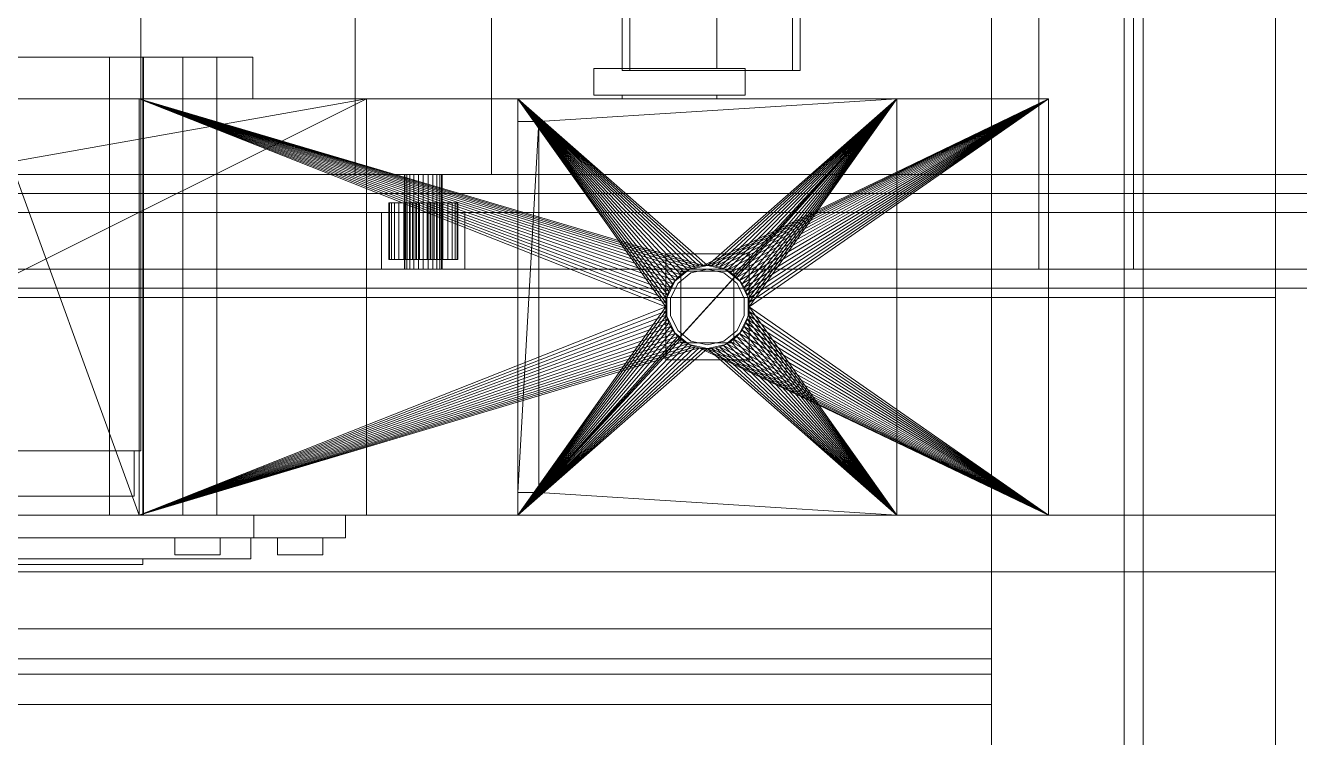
# Model space of a CAD drawing. Header units: millimetres. Extents: x -1970 to 34302, y -65268 to 6837.
# Drawn here: x 26168 to 26841, y -18548 to -18171 of the extents above; entities that cross this region are included whole.
import ezdxf

# ---------------------------------------------------------------- set-up
doc = ezdxf.new("R2010")
doc.units = ezdxf.units.MM
doc.layers.add('superior_briquetadora', color=7, linetype='Continuous', lineweight=0)
doc.layers.add('superior_C05', color=7, linetype='Continuous', lineweight=0)

msp = doc.modelspace()

# ---------------------------------------------------------------- linework, layer by layer
at = {"layer": 'superior_briquetadora'}
for p, q in [((26678.187, -19330), (26678.187, -17510)), ((26748.187, -19330), (26748.187, -17510)), ((26758.187, -17510), (26758.187, -19330)), ((26828.187, -17510), (26828.187, -19330)), ((26483.187, -17805), (26483.187, -18195)), ((26487.187, -17805), (26487.187, -18195)), ((26573.187, -17805), (26573.187, -18195)), ((26577.187, -17805), (26577.187, -18195)), ((26483.187, -17816), (26483.187, -18194)), ((26533.187, -17816), (26533.187, -18194)), ((26229.065, -18160), (26229.065, -18396)), ((26173.652, -18188), (26156.1, -18188)), ((26166.477, -18188), (26184.923, -18188)), ((26189.655, -18188), (26173.652, -18188)), ((26184.923, -18188), (26202.542, -18188)), ((26203.565, -18188), (26189.655, -18188)), ((26202.542, -18188), (26219.077, -18188)), ((26214.909, -18188), (26203.565, -18188)), ((26212.525, -18430), (26212.525, -18188)), ((26213.416, -18188), (26212.525, -18188)), ((26215.913, -18188), (26213.416, -18188)), ((26223.299, -18188), (26214.909, -18188)), ((26219.522, -18188), (26215.913, -18188)), ((26219.077, -18188), (26234.286, -18188)), ((26223.527, -18188), (26219.522, -18188)), ((26228.45, -18188), (26223.299, -18188)), ((26227.136, -18188), (26223.527, -18188)), ((26229.633, -18188), (26227.136, -18188)), ((26230.187, -18188), (26228.45, -18188)), ((26230.525, -18188), (26229.633, -18188)), ((26230.187, -18188), (26230.187, -18430)), ((26230.525, -18430), (26230.525, -18188)), ((26234.286, -18188), (26247.948, -18188)), ((26247.948, -18188), (26259.864, -18188)), ((26251.187, -18430), (26251.187, -18188)), ((26252.078, -18188), (26251.187, -18188)), ((26254.575, -18188), (26252.078, -18188)), ((26258.184, -18188), (26254.575, -18188)), ((26262.189, -18188), (26258.184, -18188)), ((26259.864, -18188), (26269.86, -18188)), ((26265.798, -18188), (26262.189, -18188)), ((26268.295, -18188), (26265.798, -18188)), ((26269.187, -18188), (26268.295, -18188)), ((26269.187, -18430), (26269.187, -18188)), ((26269.86, -18188), (26277.789, -18188)), ((26277.789, -18188), (26283.537, -18188)), ((26283.537, -18188), (26287.02, -18188)), ((26287.02, -18188), (26288.187, -18188)), ((26288.187, -18188), (26288.187, -18210)), ((26468.187, -18208), (26468.187, -18194)), ((26548.187, -18194), (26468.187, -18194)), ((26485.662, -18194), (26483.187, -18194)), ((26492.599, -18194), (26485.662, -18194)), ((26502.624, -18194), (26492.599, -18194)), ((26513.75, -18194), (26502.624, -18194)), ((26523.774, -18194), (26513.75, -18194)), ((26530.711, -18194), (26523.774, -18194)), ((26533.187, -18194), (26530.711, -18194)), ((26548.187, -18208), (26548.187, -18194)), ((26487.187, -18195), (26483.187, -18195)), ((26483.187, -18195), (26573.187, -18195)), ((26577.187, -18195), (26487.187, -18195)), ((26573.187, -18195), (26577.187, -18195)), ((24748.187, -18210), (26708.187, -18210)), ((26348.187, -18210), (25108.187, -18430)), ((26348.187, -18210), (25108.187, -18210)), ((26348.187, -18210), (25121.52, -18210)), ((26624.187, -18210), (25121.52, -18210)), ((26348.187, -18210), (25908.187, -18210)), ((26228.187, -18210), (25908.187, -18210)), ((26348.187, -18210), (25908.187, -18430)), ((25943.696, -18210), (26228.187, -18210)), ((25945.625, -18210), (26228.187, -18210)), ((25947.29, -18210), (26228.187, -18210)), ((25948.675, -18210), (26228.187, -18210)), ((25949.766, -18210), (26228.187, -18210)), ((26148.187, -18210), (26228.187, -18210)), ((26148.187, -18210), (26228.187, -18430)), ((26166.477, -18210), (26184.923, -18210)), ((26184.923, -18210), (26202.542, -18210)), ((26202.542, -18210), (26219.077, -18210)), ((26219.077, -18210), (26234.286, -18210)), ((26228.187, -18210), (26428.187, -18210)), ((26348.187, -18210), (26228.187, -18210)), ((26228.187, -18210), (26708.187, -18210)), ((26228.187, -18430), (26228.187, -18210)), ((26228.187, -18210), (26506.187, -18320)), ((26506.293, -18317.844), (26228.187, -18210)), ((26506.609, -18315.708), (26228.187, -18210)), ((26507.134, -18313.614), (26228.187, -18210)), ((26507.861, -18311.581), (26228.187, -18210)), ((26508.784, -18309.629), (26228.187, -18210)), ((26509.894, -18307.777), (26228.187, -18210)), ((26511.18, -18306.043), (26228.187, -18210)), ((26512.63, -18304.444), (26228.187, -18210)), ((26514.23, -18302.994), (26228.187, -18210)), ((26515.964, -18301.708), (26228.187, -18210)), ((26517.816, -18300.598), (26228.187, -18210)), ((26519.768, -18299.675), (26228.187, -18210)), ((26521.8, -18298.947), (26228.187, -18210)), ((26228.187, -18210), (26526.03, -18298.106)), ((26228.187, -18210), (26523.895, -18298.423)), ((26234.286, -18210), (26247.948, -18210)), ((26247.948, -18210), (26259.864, -18210)), ((26259.864, -18210), (26269.86, -18210)), ((26269.86, -18210), (26277.789, -18210)), ((26277.789, -18210), (26283.537, -18210)), ((26283.537, -18210), (26287.02, -18210)), ((26287.02, -18210), (26288.187, -18210)), ((26348.187, -18210), (26348.187, -18430)), ((26624.187, -18210), (26348.187, -18210)), ((26348.187, -18210), (26428.187, -18210)), ((26428.187, -18222), (26428.187, -18210)), ((26428.187, -18210), (26428.187, -18418)), ((26428.187, -18210), (26428.187, -18430)), ((26439.21, -18222), (26428.187, -18210)), ((26628.187, -18210), (26428.187, -18210)), ((26428.187, -18210), (26506.187, -18320)), ((26428.187, -18210), (26517.816, -18300.598)), ((26515.964, -18301.708), (26428.187, -18210)), ((26514.23, -18302.994), (26428.187, -18210)), ((26512.63, -18304.444), (26428.187, -18210)), ((26511.18, -18306.043), (26428.187, -18210)), ((26509.894, -18307.777), (26428.187, -18210)), ((26508.784, -18309.629), (26428.187, -18210)), ((26507.861, -18311.581), (26428.187, -18210)), ((26507.134, -18313.614), (26428.187, -18210)), ((26506.609, -18315.708), (26428.187, -18210)), ((26506.293, -18317.844), (26428.187, -18210)), ((26428.187, -18210), (26519.768, -18299.675)), ((26428.187, -18210), (26521.8, -18298.947)), ((26428.187, -18210), (26523.895, -18298.423)), ((26428.187, -18210), (26526.03, -18298.106)), ((26428.187, -18210), (26528.187, -18298)), ((26428.187, -18210), (26649.017, -18210)), ((26428.187, -18210), (26708.187, -18210)), ((26428.187, -18430), (26628.187, -18210)), ((26628.187, -18210), (26439.21, -18418)), ((26628.187, -18210), (26439.21, -18222)), ((26548.187, -18208), (26468.187, -18208)), ((26483.187, -18208), (26485.662, -18208)), ((26483.187, -18208), (26483.187, -18210)), ((26483.187, -18210), (26485.662, -18210)), ((26485.662, -18208), (26492.599, -18208)), ((26485.662, -18210), (26492.599, -18210)), ((26492.599, -18208), (26502.624, -18208)), ((26492.599, -18210), (26502.624, -18210)), ((26502.624, -18208), (26513.75, -18208)), ((26502.624, -18210), (26513.75, -18210)), ((26513.75, -18208), (26523.774, -18208)), ((26513.75, -18210), (26523.774, -18210)), ((26523.774, -18208), (26530.711, -18208)), ((26523.774, -18210), (26530.711, -18210)), ((26708.187, -18210), (26526.03, -18298.106)), ((26528.187, -18298), (26628.187, -18210)), ((26708.187, -18210), (26528.187, -18298)), ((26530.343, -18298.106), (26628.187, -18210)), ((26708.187, -18210), (26530.343, -18298.106)), ((26530.711, -18208), (26533.187, -18208)), ((26530.711, -18210), (26533.187, -18210)), ((26532.479, -18298.423), (26628.187, -18210)), ((26708.187, -18210), (26532.479, -18298.423)), ((26533.187, -18208), (26533.187, -18210)), ((26534.573, -18298.947), (26628.187, -18210)), ((26708.187, -18210), (26534.573, -18298.947)), ((26536.606, -18299.675), (26628.187, -18210)), ((26708.187, -18210), (26536.606, -18299.675)), ((26538.557, -18300.598), (26628.187, -18210)), ((26708.187, -18210), (26538.557, -18300.598)), ((26540.409, -18301.708), (26628.187, -18210)), ((26708.187, -18210), (26540.409, -18301.708)), ((26542.143, -18302.994), (26628.187, -18210)), ((26708.187, -18210), (26542.143, -18302.994)), ((26543.743, -18304.444), (26628.187, -18210)), ((26708.187, -18210), (26543.743, -18304.444)), ((26545.193, -18306.043), (26628.187, -18210)), ((26708.187, -18210), (26545.193, -18306.043)), ((26546.479, -18307.777), (26628.187, -18210)), ((26708.187, -18210), (26546.479, -18307.777)), ((26547.589, -18309.629), (26628.187, -18210)), ((26708.187, -18210), (26547.589, -18309.629)), ((26548.512, -18311.581), (26628.187, -18210)), ((26708.187, -18210), (26548.512, -18311.581)), ((26549.239, -18313.614), (26628.187, -18210)), ((26708.187, -18210), (26549.239, -18313.614)), ((26549.764, -18315.708), (26628.187, -18210)), ((26708.187, -18210), (26549.764, -18315.708)), ((26550.081, -18317.844), (26628.187, -18210)), ((26708.187, -18210), (26550.081, -18317.844)), ((26628.187, -18210), (26550.187, -18320)), ((26708.187, -18210), (26550.187, -18320)), ((26649.017, -18210), (26624.187, -18210)), ((26628.187, -18430), (26628.187, -18210)), ((26628.187, -18210), (26691.281, -18210)), ((26628.187, -18210), (26697.792, -18210)), ((26628.187, -18210), (26698.775, -18210)), ((26708.187, -18210), (26628.187, -18210)), ((26691.281, -18210), (26649.017, -18210)), ((26697.792, -18210), (26691.281, -18210)), ((26698.775, -18210), (26697.792, -18210)), ((26708.187, -18210), (26698.775, -18210)), ((26708.187, -18223.45), (26708.187, -18210)), ((26708.187, -18210), (26708.187, -18430)), ((26428.187, -18418), (26428.187, -18222)), ((26428.187, -18222), (26439.21, -18222)), ((26439.21, -18222), (26428.187, -18418)), ((26439.21, -18222), (26439.21, -18418)), ((26708.187, -18430), (26708.187, -18223.45)), ((26550.187, -18292), (26506.187, -18292)), ((26506.187, -18292), (26506.187, -18348)), ((26550.187, -18348), (26550.187, -18292)), ((26518.641, -18300.179), (26510.986, -18306.283)), ((26519.509, -18301.981), (26512.55, -18307.53)), ((26514.187, -18301), (26514.187, -18339)), ((26542.187, -18301), (26514.187, -18301)), ((26515.964, -18301.708), (26514.23, -18302.994)), ((26517.816, -18300.598), (26515.964, -18301.708)), ((26519.768, -18299.675), (26517.816, -18300.598)), ((26528.187, -18298), (26518.641, -18300.179)), ((26528.187, -18300), (26519.509, -18301.981)), ((26521.8, -18298.947), (26519.768, -18299.675)), ((26523.895, -18298.423), (26521.8, -18298.947)), ((26526.03, -18298.106), (26523.895, -18298.423)), ((26528.187, -18298), (26526.03, -18298.106)), ((26537.732, -18300.179), (26528.187, -18298)), ((26530.343, -18298.106), (26528.187, -18298)), ((26536.864, -18301.981), (26528.187, -18300)), ((26532.479, -18298.423), (26530.343, -18298.106)), ((26534.573, -18298.947), (26532.479, -18298.423)), ((26536.606, -18299.675), (26534.573, -18298.947)), ((26538.557, -18300.598), (26536.606, -18299.675)), ((26543.823, -18307.53), (26536.864, -18301.981)), ((26545.387, -18306.283), (26537.732, -18300.179)), ((26540.409, -18301.708), (26538.557, -18300.598)), ((26542.143, -18302.994), (26540.409, -18301.708)), ((26542.187, -18339), (26542.187, -18301)), ((26510.986, -18306.283), (26506.738, -18315.105)), ((26512.55, -18307.53), (26508.688, -18315.55)), ((26509.894, -18307.777), (26508.784, -18309.629)), ((26511.18, -18306.043), (26509.894, -18307.777)), ((26512.63, -18304.444), (26511.18, -18306.043)), ((26514.23, -18302.994), (26512.63, -18304.444)), ((26543.743, -18304.444), (26542.143, -18302.994)), ((26545.193, -18306.043), (26543.743, -18304.444)), ((26547.685, -18315.55), (26543.823, -18307.53)), ((26546.479, -18307.777), (26545.193, -18306.043)), ((26549.635, -18315.105), (26545.387, -18306.283)), ((26547.589, -18309.629), (26546.479, -18307.777)), ((24628.187, -18315), (26828.187, -18315)), ((26507.134, -18313.614), (26506.609, -18315.708)), ((26506.738, -18315.105), (26506.738, -18324.895)), ((26507.861, -18311.581), (26507.134, -18313.614)), ((26508.784, -18309.629), (26507.861, -18311.581)), ((26508.688, -18315.55), (26508.688, -18324.45)), ((26548.512, -18311.581), (26547.589, -18309.629)), ((26547.685, -18324.45), (26547.685, -18315.55)), ((26549.239, -18313.614), (26548.512, -18311.581)), ((26549.764, -18315.708), (26549.239, -18313.614)), ((26549.635, -18324.895), (26549.635, -18315.105)), ((26678.187, -18430), (26678.187, -18315)), ((26678.187, -18315), (26828.187, -18315)), ((26828.187, -18315), (26828.187, -18430)), ((26506.187, -18320), (26228.187, -18430)), ((26506.293, -18322.156), (26228.187, -18430)), ((26428.187, -18430), (26506.187, -18320)), ((26428.187, -18430), (26506.293, -18322.156)), ((26506.293, -18317.844), (26506.187, -18320)), ((26506.187, -18320), (26506.293, -18322.156)), ((26506.609, -18315.708), (26506.293, -18317.844)), ((26506.293, -18322.156), (26506.609, -18324.292)), ((26550.081, -18317.844), (26549.764, -18315.708)), ((26549.764, -18324.292), (26550.081, -18322.156)), ((26550.187, -18320), (26550.081, -18317.844)), ((26550.187, -18320), (26550.081, -18322.156)), ((26550.081, -18322.156), (26628.187, -18430)), ((26708.187, -18430), (26550.081, -18322.156)), ((26550.187, -18320), (26628.187, -18430)), ((26550.187, -18320), (26708.187, -18430)), ((26506.609, -18324.292), (26228.187, -18430)), ((26507.134, -18326.386), (26228.187, -18430)), ((26507.861, -18328.419), (26228.187, -18430)), ((26428.187, -18430), (26506.609, -18324.292)), ((26428.187, -18430), (26507.134, -18326.386)), ((26428.187, -18430), (26507.861, -18328.419)), ((26506.609, -18324.292), (26507.134, -18326.386)), ((26506.738, -18324.895), (26510.986, -18333.717)), ((26507.134, -18326.386), (26507.861, -18328.419)), ((26507.861, -18328.419), (26508.784, -18330.371)), ((26508.688, -18324.45), (26512.55, -18332.47)), ((26543.823, -18332.47), (26547.685, -18324.45)), ((26545.387, -18333.717), (26549.635, -18324.895)), ((26548.512, -18328.419), (26547.589, -18330.371)), ((26548.512, -18328.419), (26549.239, -18326.386)), ((26548.512, -18328.419), (26628.187, -18430)), ((26708.187, -18430), (26548.512, -18328.419)), ((26549.764, -18324.292), (26549.239, -18326.386)), ((26549.239, -18326.386), (26628.187, -18430)), ((26708.187, -18430), (26549.239, -18326.386)), ((26549.764, -18324.292), (26628.187, -18430)), ((26708.187, -18430), (26549.764, -18324.292)), ((26508.784, -18330.371), (26228.187, -18430)), ((26509.894, -18332.223), (26228.187, -18430)), ((26511.18, -18333.957), (26228.187, -18430)), ((26512.63, -18335.556), (26228.187, -18430)), ((26428.187, -18430), (26508.784, -18330.371)), ((26428.187, -18430), (26509.894, -18332.223)), ((26428.187, -18430), (26511.18, -18333.957)), ((26512.63, -18335.556), (26428.187, -18430)), ((26508.784, -18330.371), (26509.894, -18332.223)), ((26509.894, -18332.223), (26511.18, -18333.957)), ((26510.986, -18333.717), (26518.641, -18339.821)), ((26511.18, -18333.957), (26512.63, -18335.556)), ((26512.55, -18332.47), (26519.509, -18338.019)), ((26512.63, -18335.556), (26514.23, -18337.006)), ((26536.864, -18338.019), (26543.823, -18332.47)), ((26537.732, -18339.821), (26545.387, -18333.717)), ((26542.143, -18337.006), (26543.743, -18335.556)), ((26545.193, -18333.957), (26543.743, -18335.556)), ((26543.743, -18335.556), (26628.187, -18430)), ((26708.187, -18430), (26543.743, -18335.556)), ((26545.193, -18333.957), (26546.479, -18332.223)), ((26545.193, -18333.957), (26628.187, -18430)), ((26708.187, -18430), (26545.193, -18333.957)), ((26546.479, -18332.223), (26547.589, -18330.371)), ((26546.479, -18332.223), (26628.187, -18430)), ((26708.187, -18430), (26546.479, -18332.223)), ((26547.589, -18330.371), (26628.187, -18430)), ((26708.187, -18430), (26547.589, -18330.371)), ((26514.23, -18337.006), (26228.187, -18430)), ((26515.964, -18338.292), (26228.187, -18430)), ((26517.816, -18339.402), (26228.187, -18430)), ((26519.768, -18340.325), (26228.187, -18430)), ((26521.8, -18341.053), (26228.187, -18430)), ((26523.895, -18341.577), (26228.187, -18430)), ((26514.23, -18337.006), (26428.187, -18430)), ((26515.964, -18338.292), (26428.187, -18430)), ((26517.816, -18339.402), (26428.187, -18430)), ((26519.768, -18340.325), (26428.187, -18430)), ((26521.8, -18341.053), (26428.187, -18430)), ((26523.895, -18341.577), (26428.187, -18430)), ((26526.03, -18341.894), (26428.187, -18430)), ((26528.187, -18342), (26428.187, -18430)), ((26514.187, -18339), (26542.187, -18339)), ((26514.23, -18337.006), (26515.964, -18338.292)), ((26515.964, -18338.292), (26517.816, -18339.402)), ((26517.816, -18339.402), (26519.768, -18340.325)), ((26518.641, -18339.821), (26528.187, -18342)), ((26519.509, -18338.019), (26528.187, -18340)), ((26519.768, -18340.325), (26521.8, -18341.053)), ((26521.8, -18341.053), (26523.895, -18341.577)), ((26523.895, -18341.577), (26526.03, -18341.894)), ((26523.895, -18341.577), (26708.187, -18430)), ((26526.03, -18341.894), (26528.187, -18342)), ((26526.03, -18341.894), (26708.187, -18430)), ((26528.187, -18340), (26536.864, -18338.019)), ((26528.187, -18342), (26537.732, -18339.821)), ((26528.187, -18342), (26530.343, -18341.894)), ((26528.187, -18342), (26628.187, -18430)), ((26528.187, -18342), (26708.187, -18430)), ((26530.343, -18341.894), (26532.479, -18341.577)), ((26530.343, -18341.894), (26628.187, -18430)), ((26530.343, -18341.894), (26708.187, -18430)), ((26532.479, -18341.577), (26534.573, -18341.053)), ((26532.479, -18341.577), (26628.187, -18430)), ((26532.479, -18341.577), (26708.187, -18430)), ((26534.573, -18341.053), (26536.606, -18340.325)), ((26534.573, -18341.053), (26628.187, -18430)), ((26534.573, -18341.053), (26708.187, -18430)), ((26536.606, -18340.325), (26538.557, -18339.402)), ((26536.606, -18340.325), (26628.187, -18430)), ((26536.606, -18340.325), (26708.187, -18430)), ((26540.409, -18338.292), (26538.557, -18339.402)), ((26538.557, -18339.402), (26628.187, -18430)), ((26538.557, -18339.402), (26708.187, -18430)), ((26542.143, -18337.006), (26540.409, -18338.292)), ((26540.409, -18338.292), (26628.187, -18430)), ((26540.409, -18338.292), (26708.187, -18430)), ((26542.143, -18337.006), (26628.187, -18430)), ((26542.143, -18337.006), (26708.187, -18430)), ((26506.187, -18348), (26550.187, -18348)), ((26151.877, -18396), (26169.873, -18396)), ((26152.728, -18396), (26171.37, -18396)), ((26178.312, -18396), (26161.033, -18396)), ((26180.111, -18396), (26162.212, -18396)), ((26169.873, -18396), (26186.267, -18396)), ((26171.37, -18396), (26188.352, -18396)), ((26193.664, -18396), (26178.312, -18396)), ((26196.014, -18396), (26180.111, -18396)), ((26186.267, -18396), (26200.429, -18396)), ((26188.352, -18396), (26203.023, -18396)), ((26206.499, -18396), (26193.664, -18396)), ((26209.311, -18396), (26196.014, -18396)), ((26200.429, -18396), (26211.815, -18396)), ((26203.023, -18396), (26214.817, -18396)), ((26216.326, -18396), (26206.499, -18396)), ((26219.489, -18396), (26209.311, -18396)), ((26211.815, -18396), (26219.987, -18396)), ((26214.817, -18396), (26223.283, -18396)), ((26222.765, -18396), (26216.326, -18396)), ((26226.16, -18396), (26219.489, -18396)), ((26219.987, -18396), (26224.631, -18396)), ((26225.569, -18396), (26222.765, -18396)), ((26223.283, -18396), (26228.093, -18396)), ((26224.631, -18396), (26225.569, -18396)), ((26225.569, -18396), (26225.569, -18420)), ((26229.065, -18396), (26226.16, -18396)), ((26228.093, -18396), (26229.065, -18396)), ((26151.877, -18420), (26169.873, -18420)), ((26178.312, -18420), (26161.033, -18420)), ((26169.873, -18420), (26186.267, -18420)), ((26193.664, -18420), (26178.312, -18420)), ((26186.267, -18420), (26200.429, -18420)), ((26206.499, -18420), (26193.664, -18420)), ((26200.429, -18420), (26211.815, -18420)), ((26216.326, -18420), (26206.499, -18420)), ((26211.815, -18420), (26219.987, -18420)), ((26222.765, -18420), (26216.326, -18420)), ((26219.987, -18420), (26224.631, -18420)), ((26225.569, -18420), (26222.765, -18420)), ((26224.631, -18420), (26225.569, -18420)), ((26428.187, -18418), (26428.187, -18430)), ((26439.21, -18418), (26428.187, -18430)), ((26439.21, -18418), (26428.187, -18418)), ((26628.187, -18430), (26439.21, -18418)), ((26828.187, -18430), (24628.187, -18430)), ((26708.187, -18430), (24748.187, -18430)), ((24832.187, -18430), (26334.853, -18430)), ((25108.187, -18430), (26348.187, -18430)), ((25108.187, -18430), (26334.853, -18430)), ((25908.187, -18430), (26348.187, -18430)), ((26228.187, -18430), (25908.187, -18430)), ((26228.187, -18430), (25943.696, -18430)), ((26228.187, -18430), (25945.625, -18430)), ((26228.187, -18430), (25947.29, -18430)), ((26228.187, -18430), (25948.675, -18430)), ((25949.766, -18430), (26228.187, -18430)), ((26228.187, -18430), (26148.187, -18430)), ((26173.652, -18430), (26156.1, -18430)), ((26157.93, -18430), (26177.46, -18430)), ((26185.101, -18430), (26166.597, -18430)), ((26189.655, -18430), (26173.652, -18430)), ((26177.46, -18430), (26196.544, -18430)), ((26202.775, -18430), (26185.101, -18430)), ((26203.565, -18430), (26189.655, -18430)), ((26196.544, -18430), (26215.008, -18430)), ((26219.361, -18430), (26202.775, -18430)), ((26214.909, -18430), (26203.565, -18430)), ((26213.416, -18430), (26212.525, -18430)), ((26215.913, -18430), (26213.416, -18430)), ((26223.299, -18430), (26214.909, -18430)), ((26215.008, -18430), (26232.687, -18430)), ((26219.522, -18430), (26215.913, -18430)), ((26234.618, -18430), (26219.361, -18430)), ((26223.527, -18430), (26219.522, -18430)), ((26228.45, -18430), (26223.299, -18430)), ((26227.136, -18430), (26223.527, -18430)), ((26229.633, -18430), (26227.136, -18430)), ((26228.187, -18430), (26428.187, -18430)), ((26708.187, -18430), (26228.187, -18430)), ((26228.187, -18430), (26348.187, -18430)), ((26230.187, -18430), (26228.45, -18430)), ((26230.525, -18430), (26229.633, -18430)), ((26232.687, -18430), (26249.418, -18430)), ((26248.323, -18430), (26234.618, -18430)), ((26260.275, -18430), (26248.323, -18430)), ((26249.418, -18430), (26265.052, -18430)), ((26252.078, -18430), (26251.187, -18430)), ((26254.575, -18430), (26252.078, -18430)), ((26258.184, -18430), (26254.575, -18430)), ((26262.189, -18430), (26258.184, -18430)), ((26270.302, -18430), (26260.275, -18430)), ((26265.798, -18430), (26262.189, -18430)), ((26265.052, -18430), (26279.447, -18430)), ((26268.295, -18430), (26265.798, -18430)), ((26269.187, -18430), (26268.295, -18430)), ((26278.257, -18430), (26270.302, -18430)), ((26284.023, -18430), (26278.257, -18430)), ((26279.447, -18430), (26292.472, -18430)), ((26287.516, -18430), (26284.023, -18430)), ((26288.687, -18430), (26287.516, -18430)), ((26288.687, -18430), (26288.687, -18442)), ((26292.472, -18430), (26304.009, -18430)), ((26304.009, -18430), (26313.953, -18430)), ((26313.953, -18430), (26322.215, -18430)), ((26322.215, -18430), (26328.721, -18430)), ((26328.721, -18430), (26333.41, -18430)), ((26333.41, -18430), (26336.24, -18430)), ((26334.853, -18430), (26624.187, -18430)), ((26336.24, -18430), (26337.187, -18430)), ((26337.187, -18430), (26337.187, -18442)), ((26348.187, -18430), (26624.187, -18430)), ((26428.187, -18430), (26348.187, -18430)), ((26428.187, -18430), (26628.187, -18430)), ((26428.187, -18430), (26649.017, -18430)), ((26708.187, -18430), (26428.187, -18430)), ((26624.187, -18430), (26649.017, -18430)), ((26628.187, -18430), (26691.281, -18430)), ((26697.792, -18430), (26628.187, -18430)), ((26698.775, -18430), (26628.187, -18430)), ((26708.187, -18430), (26628.187, -18430)), ((26649.017, -18430), (26691.281, -18430)), ((26828.187, -18430), (26678.187, -18430)), ((26691.281, -18430), (26697.792, -18430)), ((26697.792, -18430), (26698.775, -18430)), ((26698.775, -18430), (26708.187, -18430)), ((26157.93, -18442), (26177.46, -18442)), ((26157.98, -18442), (26177.32, -18442)), ((26185.101, -18442), (26166.597, -18442)), ((26177.32, -18442), (26195.885, -18442)), ((26177.46, -18442), (26196.544, -18442)), ((26202.775, -18442), (26185.101, -18442)), ((26195.885, -18442), (26213.383, -18442)), ((26196.544, -18442), (26215.008, -18442)), ((26219.361, -18442), (26202.775, -18442)), ((26213.383, -18442), (26229.537, -18442)), ((26215.008, -18442), (26232.687, -18442)), ((26234.618, -18442), (26219.361, -18442)), ((26229.537, -18442), (26244.093, -18442)), ((26232.687, -18442), (26249.418, -18442)), ((26248.323, -18442), (26234.618, -18442)), ((26244.093, -18442), (26256.82, -18442)), ((26248.19, -18442), (26247.001, -18442)), ((26247.001, -18442), (26247.001, -18451)), ((26251.519, -18442), (26248.19, -18442)), ((26260.275, -18442), (26248.323, -18442)), ((26249.418, -18442), (26265.052, -18442)), ((26256.331, -18442), (26251.519, -18442)), ((26261.672, -18442), (26256.331, -18442)), ((26256.82, -18442), (26267.519, -18442)), ((26270.302, -18442), (26260.275, -18442)), ((26266.483, -18442), (26261.672, -18442)), ((26265.052, -18442), (26279.447, -18442)), ((26269.813, -18442), (26266.483, -18442)), ((26267.519, -18442), (26276.021, -18442)), ((26271.001, -18442), (26269.813, -18442)), ((26278.257, -18442), (26270.302, -18442)), ((26271.001, -18442), (26271.001, -18451)), ((26276.021, -18442), (26282.191, -18442)), ((26284.023, -18442), (26278.257, -18442)), ((26279.447, -18442), (26292.472, -18442)), ((26282.191, -18442), (26285.933, -18442)), ((26287.516, -18442), (26284.023, -18442)), ((26285.933, -18442), (26287.187, -18442)), ((26287.187, -18442), (26287.187, -18453)), ((26288.687, -18442), (26287.516, -18442)), ((26292.472, -18442), (26304.009, -18442)), ((26302.375, -18442), (26301.187, -18442)), ((26301.187, -18442), (26301.187, -18451)), ((26305.705, -18442), (26302.375, -18442)), ((26304.009, -18442), (26313.953, -18442)), ((26310.516, -18442), (26305.705, -18442)), ((26315.857, -18442), (26310.516, -18442)), ((26313.953, -18442), (26322.215, -18442)), ((26320.668, -18442), (26315.857, -18442)), ((26323.998, -18442), (26320.668, -18442)), ((26322.215, -18442), (26328.721, -18442)), ((26325.187, -18442), (26323.998, -18442)), ((26325.187, -18442), (26325.187, -18451)), ((26328.721, -18442), (26333.41, -18442)), ((26333.41, -18442), (26336.24, -18442)), ((26336.24, -18442), (26337.187, -18442)), ((26156.1, -18453), (26173.652, -18453)), ((26156.1, -18456), (26173.652, -18456)), ((26157.98, -18453), (26177.32, -18453)), ((26173.652, -18453), (26189.655, -18453)), ((26173.652, -18456), (26189.655, -18456)), ((26177.32, -18453), (26195.885, -18453)), ((26189.655, -18453), (26203.565, -18453)), ((26189.655, -18456), (26203.565, -18456)), ((26195.885, -18453), (26213.383, -18453)), ((26203.565, -18453), (26214.909, -18453)), ((26203.565, -18456), (26214.909, -18456)), ((26213.383, -18453), (26229.537, -18453)), ((26214.909, -18453), (26223.299, -18453)), ((26214.909, -18456), (26223.299, -18456)), ((26223.299, -18453), (26228.45, -18453)), ((26223.299, -18456), (26228.45, -18456)), ((26228.45, -18453), (26230.187, -18453)), ((26228.45, -18456), (26230.187, -18456)), ((26229.537, -18453), (26244.093, -18453)), ((26230.187, -18453), (26230.187, -18456)), ((26244.093, -18453), (26256.82, -18453)), ((26247.001, -18451), (26248.19, -18451)), ((26248.19, -18451), (26251.519, -18451)), ((26251.519, -18451), (26256.331, -18451)), ((26256.331, -18451), (26261.672, -18451)), ((26256.82, -18453), (26267.519, -18453)), ((26261.672, -18451), (26266.483, -18451)), ((26266.483, -18451), (26269.813, -18451)), ((26267.519, -18453), (26276.021, -18453)), ((26269.813, -18451), (26271.001, -18451)), ((26276.021, -18453), (26282.191, -18453)), ((26282.191, -18453), (26285.933, -18453)), ((26285.933, -18453), (26287.187, -18453)), ((26301.187, -18451), (26302.375, -18451)), ((26302.375, -18451), (26305.705, -18451)), ((26305.705, -18451), (26310.516, -18451)), ((26310.516, -18451), (26315.857, -18451)), ((26315.857, -18451), (26320.668, -18451)), ((26320.668, -18451), (26323.998, -18451)), ((26323.998, -18451), (26325.187, -18451)), ((24628.187, -18460), (26828.187, -18460)), ((26828.187, -18460), (26828.187, -19480)), ((24778.187, -18490), (26678.187, -18490)), ((26678.187, -18490), (26678.187, -18530)), ((24778.187, -18506), (26678.187, -18506)), ((26678.187, -18506), (26678.187, -18514)), ((26678.187, -18514), (24778.187, -18514)), ((26678.187, -18530), (24778.187, -18530))]:
    msp.add_line(p, q, dxfattribs=at)
at = {"layer": 'superior_C05'}
for p, q in [((26703.187, -18300), (26703.187, -17700)), ((26753.187, -17700), (26753.187, -18300)), ((26342.187, -17750), (26342.187, -18250)), ((26414.187, -17750), (26414.187, -18250)), ((26703.187, -18250), (26703.187, -17750)), ((26753.187, -17750), (26753.187, -18250)), ((25128.187, -18250), (27628.187, -18250)), ((27538.187, -18250), (25218.187, -18250)), ((26342.187, -18250), (26345.752, -18250)), ((26345.752, -18250), (26355.741, -18250)), ((26355.741, -18250), (26370.176, -18250)), ((26368.527, -18250), (26368.187, -18250)), ((26368.187, -18250), (26368.187, -18300)), ((26369.526, -18250), (26368.527, -18250)), ((26368.527, -18250), (26368.527, -18300)), ((26371.116, -18250), (26369.526, -18250)), ((26369.526, -18250), (26369.526, -18300)), ((26370.176, -18250), (26386.197, -18250)), ((26373.187, -18250), (26371.116, -18250)), ((26371.116, -18250), (26371.116, -18300)), ((26375.598, -18250), (26373.187, -18250)), ((26373.187, -18250), (26373.187, -18300)), ((26378.187, -18250), (26375.598, -18250)), ((26375.598, -18250), (26375.598, -18300)), ((26380.775, -18250), (26378.187, -18250)), ((26378.187, -18250), (26378.187, -18300)), ((26383.187, -18250), (26380.775, -18250)), ((26380.775, -18250), (26380.775, -18300)), ((26385.258, -18250), (26383.187, -18250)), ((26383.187, -18250), (26383.187, -18300)), ((26386.847, -18250), (26385.258, -18250)), ((26385.258, -18250), (26385.258, -18300)), ((26386.197, -18250), (26400.632, -18250)), ((26387.846, -18250), (26386.847, -18250)), ((26386.847, -18250), (26386.847, -18300)), ((26387.846, -18250), (26388.187, -18250)), ((26387.846, -18250), (26387.846, -18300)), ((26388.187, -18300), (26388.187, -18250)), ((26400.632, -18250), (26410.621, -18250)), ((26410.621, -18250), (26414.187, -18250)), ((26753.187, -18250), (26703.187, -18250)), ((25203.187, -18260), (27183.187, -18260)), ((26360.287, -18265), (26359.937, -18265)), ((26359.937, -18265), (26367.937, -18265)), ((26359.937, -18295), (26359.937, -18265)), ((26361.326, -18265), (26360.287, -18265)), ((26360.287, -18265), (26368.134, -18265)), ((26360.287, -18295), (26360.287, -18265)), ((26363.012, -18265), (26361.326, -18265)), ((26361.326, -18265), (26368.717, -18265)), ((26361.326, -18295), (26361.326, -18265)), ((26365.282, -18265), (26363.012, -18265)), ((26363.012, -18265), (26369.664, -18265)), ((26363.012, -18295), (26363.012, -18265)), ((26368.047, -18265), (26365.282, -18265)), ((26365.282, -18265), (26370.939, -18265)), ((26365.282, -18295), (26365.282, -18265)), ((26367.937, -18265), (26368.134, -18265)), ((26367.937, -18265), (26367.937, -18295)), ((26371.203, -18265), (26368.047, -18265)), ((26368.047, -18265), (26372.492, -18265)), ((26368.047, -18295), (26368.047, -18265)), ((26368.134, -18265), (26368.717, -18265)), ((26368.134, -18265), (26368.134, -18295)), ((26368.717, -18265), (26369.664, -18265)), ((26368.717, -18265), (26368.717, -18295)), ((26369.664, -18265), (26370.939, -18265)), ((26369.664, -18265), (26369.664, -18295)), ((26370.939, -18265), (26372.492, -18265)), ((26370.939, -18265), (26370.939, -18295)), ((26374.626, -18265), (26371.203, -18265)), ((26371.203, -18265), (26374.264, -18265)), ((26371.203, -18295), (26371.203, -18265)), ((26372.492, -18265), (26374.264, -18265)), ((26372.492, -18265), (26372.492, -18295)), ((26374.264, -18265), (26376.187, -18265)), ((26374.264, -18265), (26374.264, -18295)), ((26378.187, -18265), (26374.626, -18265)), ((26374.626, -18265), (26376.187, -18265)), ((26374.626, -18295), (26374.626, -18265)), ((26376.187, -18265), (26378.187, -18265)), ((26376.187, -18265), (26376.187, -18295)), ((26381.747, -18265), (26378.187, -18265)), ((26378.187, -18265), (26380.186, -18265)), ((26378.187, -18265), (26378.187, -18295)), ((26381.747, -18265), (26380.186, -18265)), ((26380.186, -18265), (26382.109, -18265)), ((26380.186, -18265), (26380.186, -18295)), ((26385.171, -18265), (26381.747, -18265)), ((26381.747, -18295), (26381.747, -18265)), ((26385.171, -18265), (26382.109, -18265)), ((26382.109, -18265), (26383.881, -18265)), ((26382.109, -18265), (26382.109, -18295)), ((26388.326, -18265), (26383.881, -18265)), ((26383.881, -18265), (26385.434, -18265)), ((26383.881, -18265), (26383.881, -18295)), ((26388.326, -18265), (26385.171, -18265)), ((26385.171, -18295), (26385.171, -18265)), ((26391.091, -18265), (26385.434, -18265)), ((26385.434, -18265), (26386.709, -18265)), ((26385.434, -18265), (26385.434, -18295)), ((26393.361, -18265), (26386.709, -18265)), ((26386.709, -18265), (26387.656, -18265)), ((26386.709, -18265), (26386.709, -18295)), ((26395.047, -18265), (26387.656, -18265)), ((26387.656, -18265), (26388.24, -18265)), ((26387.656, -18265), (26387.656, -18295)), ((26396.086, -18265), (26388.24, -18265)), ((26388.24, -18265), (26388.437, -18265)), ((26388.24, -18265), (26388.24, -18295)), ((26391.091, -18265), (26388.326, -18265)), ((26388.326, -18295), (26388.326, -18265)), ((26388.437, -18265), (26396.437, -18265)), ((26388.437, -18295), (26388.437, -18265)), ((26393.361, -18265), (26391.091, -18265)), ((26391.091, -18295), (26391.091, -18265)), ((26395.047, -18265), (26393.361, -18265)), ((26393.361, -18295), (26393.361, -18265)), ((26396.086, -18265), (26395.047, -18265)), ((26395.047, -18295), (26395.047, -18265)), ((26396.437, -18265), (26396.086, -18265)), ((26396.086, -18295), (26396.086, -18265)), ((26396.437, -18265), (26396.437, -18295)), ((25038.187, -18270), (27328.187, -18270)), ((26356.187, -18300), (26356.187, -18270)), ((26356.187, -18270), (26400.187, -18270)), ((26400.187, -18270), (26400.187, -18300)), ((26708.187, -18300), (26708.187, -18270)), ((26708.187, -18270), (26748.187, -18270)), ((26748.187, -18270), (26748.187, -18300)), ((26367.937, -18295), (26359.937, -18295)), ((26359.937, -18295), (26360.287, -18295)), ((26368.134, -18295), (26360.287, -18295)), ((26360.287, -18295), (26361.326, -18295)), ((26368.717, -18295), (26361.326, -18295)), ((26361.326, -18295), (26363.012, -18295)), ((26369.664, -18295), (26363.012, -18295)), ((26363.012, -18295), (26365.282, -18295)), ((26370.939, -18295), (26365.282, -18295)), ((26365.282, -18295), (26368.047, -18295)), ((26368.134, -18295), (26367.937, -18295)), ((26372.492, -18295), (26368.047, -18295)), ((26368.047, -18295), (26371.203, -18295)), ((26368.717, -18295), (26368.134, -18295)), ((26369.664, -18295), (26368.717, -18295)), ((26370.939, -18295), (26369.664, -18295)), ((26372.492, -18295), (26370.939, -18295)), ((26374.264, -18295), (26371.203, -18295)), ((26371.203, -18295), (26374.626, -18295)), ((26374.264, -18295), (26372.492, -18295)), ((26376.187, -18295), (26374.264, -18295)), ((26376.187, -18295), (26374.626, -18295)), ((26374.626, -18295), (26378.187, -18295)), ((26378.187, -18295), (26376.187, -18295)), ((26380.186, -18295), (26378.187, -18295)), ((26378.187, -18295), (26381.747, -18295)), ((26382.109, -18295), (26380.186, -18295)), ((26380.186, -18295), (26381.747, -18295)), ((26381.747, -18295), (26385.171, -18295)), ((26383.881, -18295), (26382.109, -18295)), ((26382.109, -18295), (26385.171, -18295)), ((26385.434, -18295), (26383.881, -18295)), ((26383.881, -18295), (26388.326, -18295)), ((26385.171, -18295), (26388.326, -18295)), ((26386.709, -18295), (26385.434, -18295)), ((26385.434, -18295), (26391.091, -18295)), ((26387.656, -18295), (26386.709, -18295)), ((26386.709, -18295), (26393.361, -18295)), ((26388.24, -18295), (26387.656, -18295)), ((26387.656, -18295), (26395.047, -18295)), ((26388.437, -18295), (26388.24, -18295)), ((26388.24, -18295), (26396.086, -18295)), ((26388.326, -18295), (26391.091, -18295)), ((26396.437, -18295), (26388.437, -18295)), ((26391.091, -18295), (26393.361, -18295)), ((26393.361, -18295), (26395.047, -18295)), ((26395.047, -18295), (26396.086, -18295)), ((26396.086, -18295), (26396.437, -18295)), ((27328.187, -18300), (25038.187, -18300)), ((26400.187, -18300), (26356.187, -18300)), ((26368.527, -18300), (26368.187, -18300)), ((26369.526, -18300), (26368.527, -18300)), ((26371.116, -18300), (26369.526, -18300)), ((26373.187, -18300), (26371.116, -18300)), ((26375.598, -18300), (26373.187, -18300)), ((26378.187, -18300), (26375.598, -18300)), ((26380.775, -18300), (26378.187, -18300)), ((26383.187, -18300), (26380.775, -18300)), ((26385.258, -18300), (26383.187, -18300)), ((26386.847, -18300), (26385.258, -18300)), ((26387.846, -18300), (26386.847, -18300)), ((26388.187, -18300), (26387.846, -18300)), ((26753.187, -18300), (26703.187, -18300)), ((26748.187, -18300), (26708.187, -18300)), ((27183.187, -18310), (25203.187, -18310))]:
    msp.add_line(p, q, dxfattribs=at)

doc.saveas('drawing.dxf')
